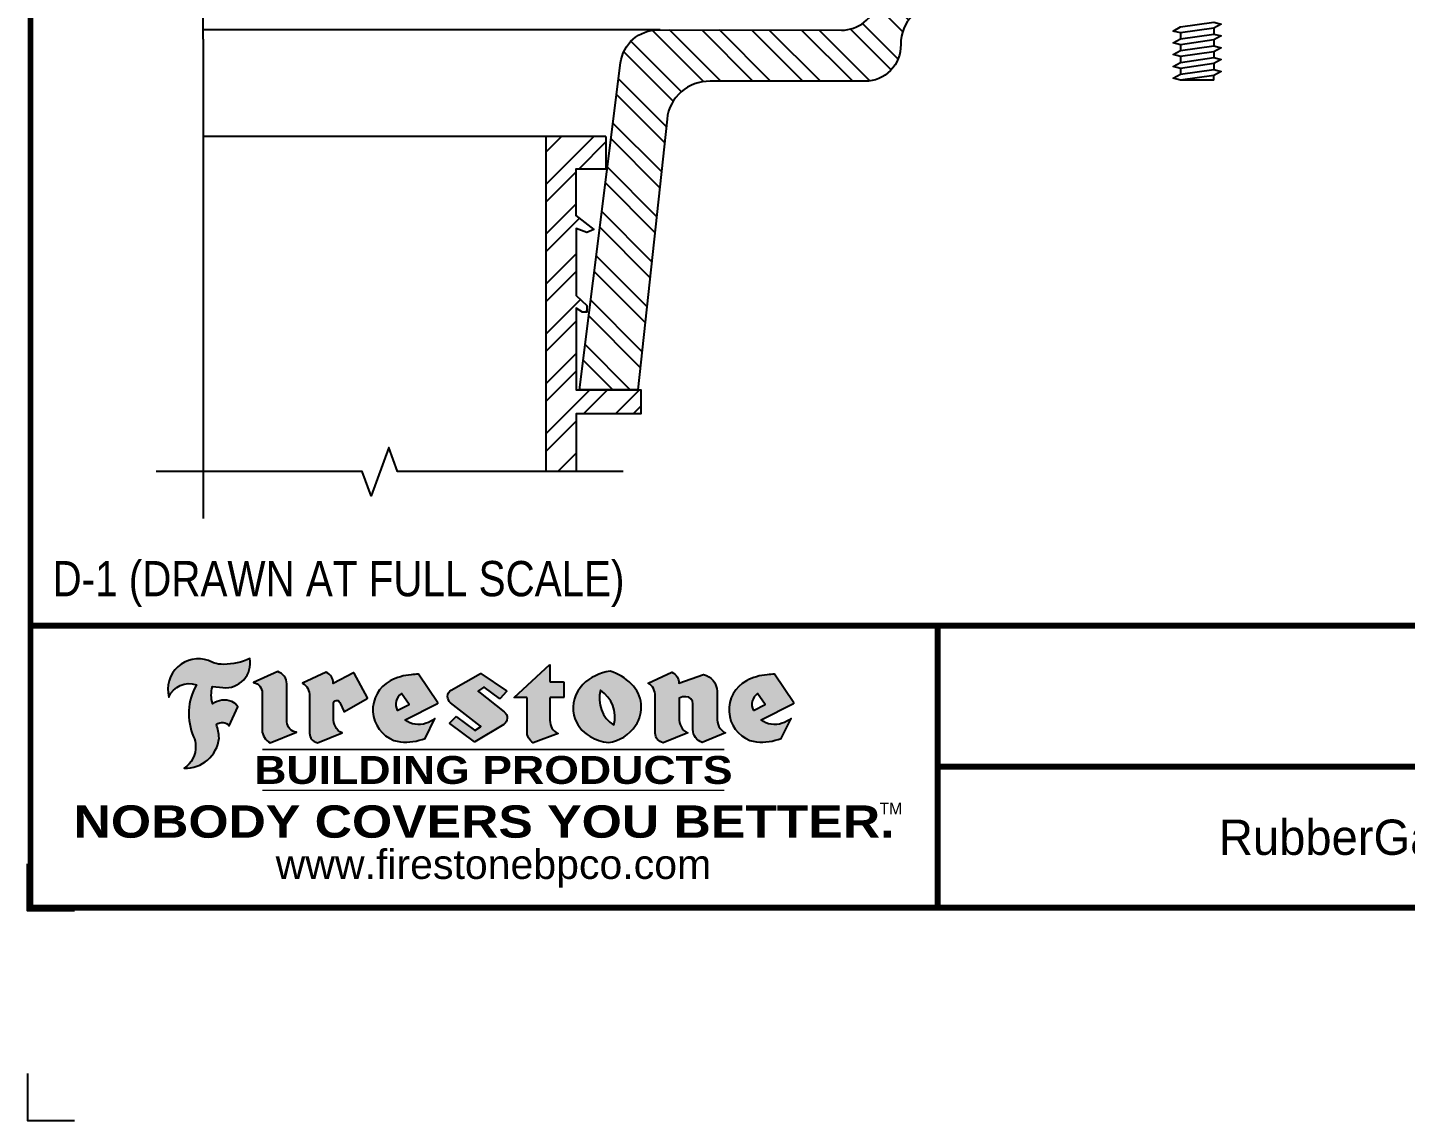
# Model space of a CAD drawing. Header units: inches. Extents: x 233.4 to 253.5, y 131.3 to 148.
# Drawn here: x 233.45 to 240.78, y 131.26 to 137.07 of the extents above; entities that cross this region are included whole.
import ezdxf
from ezdxf.enums import TextEntityAlignment as Align

# ---------------------------------------------------------------- set-up
doc = ezdxf.new("R2010")
doc.units = ezdxf.units.IN
doc.header["$MEASUREMENT"] = 0
doc.layers.get('0').update_dxf_attribs({"linetype": 'CONTINUOUS'})
doc.layers.get('DEFPOINTS').update_dxf_attribs({"linetype": 'CONTINUOUS'})
for name, color, linetype in [('FSBP-ACCESSORY-OTHER', 7, 'CONTINUOUS'), ('FSBP-TTLB', 7, 'CONTINUOUS'), ('FSBP-TTLB-BORDER', 7, 'CONTINUOUS'), ('FSBP-TTLB-TEXT', 7, 'CONTINUOUS')]:
    doc.layers.add(name, color=color, linetype=linetype)
doc.styles.add('FSBP_ARIAL', font='arial.ttf')
doc.styles.add('FSBP_ARIAL_BOLD', font='')
doc.styles.add('FSBP_ARIAL_NAR', font='ARIALN.TTF')
doc.styles.add('FSBP_BANKGOTHIC', font='bgothm.ttf')
doc.styles.get('FSBP_ARIAL_BOLD').set_extended_font_data('Arial Black')

# ---------------------------------------------------------------- blocks, each defined once
blk = doc.blocks.new('TTLB-EPDM_1')
at = {"layer": 'FSBP-TTLB-TEXT'}
h = blk.add_hatch(color=1, dxfattribs=at)
edge = h.paths.add_edge_path()
edge.add_arc((1.037309769669573, -0.1982514792917306), 0.1319107607348553, 264.0410451462098, 370.3106169565175)
edge.add_arc((1.027551646585694, 0.1214293576525799), 0.3273056962876235, 270.05058356628535, 295.23459397187514, ccw=False)
edge.add_arc((1.022801957313345, -0.06680179986895154), 0.1391656561713503, 249.3281275763668, 272.0749124149863, ccw=False)
edge.add_line((0.9736743133014443, -0.1970076156048179), (0.9474927838574558, -0.1852745150568325))
edge.add_arc((0.8939498971398288, -0.3394262635682071), 0.1631857907024099, 70.84590087378872, 194.3325259843273)
edge.add_arc((0.8444260109029493, -0.4259936440910768), 0.1179914261095279, 70.96950098067128, 156.9641407594482, ccw=False)
edge.add_arc((1.153141409296894, -0.4684497516079468), 0.3110405457095052, 150.3231137483159, 203.2084295854517)
edge.add_arc((0.7562495500622943, -0.6412608153899899), 0.1218587156617311, 0.8849157075190988, 24.34668939894999, ccw=False)
edge.add_arc((0.7493781665697374, -0.6475258110744375), 0.1289731377238325, -58.36655102076742, 3.6216782311386737, ccw=False)
edge.add_arc((0.8256699029544474, -0.5792158350996106), 0.1783301886510354, 267.2205474105585, 354.1381621173521)
edge.add_arc((0.7903121048625305, -0.6011409294291745), 0.212787892960859, 0.9996158580669322, 21.00503380861244)
edge.add_arc((1.01880712263941, -0.5666691048185161), 0.05136395668415847, 40.82117713173261, 125.52727787225791, ccw=False)
edge.add_line((1.057676976260041, -0.5330924682126437), (1.102776947655911, -0.4308018311949837))
edge.add_arc((1.040858222524664, -0.4699705673995949), 0.07326744446031509, 32.31675181867256, 66.31481236598174)
edge.add_arc((1.032262518825329, -0.5063316993097662), 0.1102246948011782, 69.8179132332389, 125.254734720681)
edge.add_arc((1.127708877207287, -0.368959353531244), 0.1659710644737306, 164.1569669952081, 196.5811013160487, ccw=False)
edge.add_line((0.9680425188342383, -0.3236487780942383), (1.023615334387159, -0.3294494641845773))
h = blk.add_hatch(color=1, dxfattribs=at)
edge = h.paths.add_edge_path()
edge.add_line((2.763460561272041, -0.2072496393923444), (2.763460561272041, -0.2969520779963801))
edge.add_arc((2.765767478062699, -0.2969520779963943), 0.00230691679065842, 179.9999999996471, 269.9999999996471)
edge.add_line((2.765767478062685, -0.2992589947870528), (2.835417693520355, -0.2992589947870528))
edge.add_arc((2.835417693520355, -0.3015659115777538), 0.002306916790701052, 0, 90, ccw=False)
edge.add_line((2.837724610311056, -0.3015659115777538), (2.837724610311056, -0.3790761307453892))
edge.add_arc((2.83541769352037, -0.3790761307453749), 0.002306916790686842, 269.99999999964706, 359.99999999964706, ccw=False)
edge.add_line((2.835417693520355, -0.3813830475360618), (2.765767478062685, -0.3813830475360618))
edge.add_arc((2.765767478062699, -0.3836899643267202), 0.00230691679065842, 90.00000000035294, 180.0000000003529)
edge.add_line((2.763460561272041, -0.3836899643267344), (2.763460561272041, -0.5033995910642801))
edge.add_arc((2.836735953378943, -0.5071368822038516), 0.07337063740681413, 177.0802527808789, 245.3249543133826)
edge.add_line((2.806105814540615, -0.5738080530967267), (2.674529557384915, -0.6226036013049594))
edge.add_arc((2.708610405062069, -0.564298408791804), 0.06753517344606039, 177.0345319916277, 239.6926428024901, ccw=False)
edge.add_line((2.641165668230087, -0.560804539009709), (2.641165668230087, -0.3836899643267344))
edge.add_arc((2.638858751439429, -0.3836899643267202), 0.00230691679065842, 359.9999999996471, 449.999999999647)
edge.add_line((2.638858751439443, -0.3813830475360618), (2.572857950769389, -0.3813830475360618))
edge.add_line((2.572857950769389, -0.3813830475360618), (2.763460561272041, -0.2072496393923444))
h = blk.add_hatch(color=1, dxfattribs=at)
edge = h.paths.add_edge_path()
edge.add_line((1.275239419159561, -0.6223407783464694), (1.415345367376062, -0.5660418822574371))
edge.add_arc((1.421019305783958, -0.5090099247487757), 0.05731350411836949, 181.9717871001989, 264.31851000495806, ccw=False)
edge.add_line((1.363739737527226, -0.5109819325197265), (1.363412352251203, -0.3102363679013962))
edge.add_arc((1.294263659668751, -0.3103491388303989), 0.06914878453844908, 0.0934405599591014, 72.42834396969012)
edge.add_line((1.315139561173908, -0.2444268274366692), (1.186839444240604, -0.3024209471341379))
edge.add_arc((1.175246268095289, -0.3585110609420917), 0.05727567197445628, -0.017399788185912257, 78.322067691347, ccw=False)
edge.add_line((1.232521937428658, -0.3585284546236807), (1.232574268422297, -0.555126496687123))
edge.add_arc((1.305699496415486, -0.5558575689677219), 0.07312888236350451, 179.4272023230205, 245.3845503102953)
h = blk.add_hatch(color=1, dxfattribs=at)
edge = h.paths.add_edge_path()
edge.add_line((1.792026821926584, -0.3839679064720229), (1.722158956877934, -0.2518542302253621))
edge.add_arc((1.720119655279638, -0.2529327078887852), 0.002306916790721817, 27.87197133405656, 117.3766794470751)
edge.add_line((1.719058846382097, -0.250884159729182), (1.610638460368705, -0.3070279753467702))
edge.add_arc((1.547088841662962, -0.3061026658494403), 0.06355635479880145, 359.165808011073, 425.8793658831422)
edge.add_line((1.573061729235633, -0.2480956029480268), (1.446879247402876, -0.3051325108639702))
edge.add_arc((1.407812067100189, -0.370357133046621), 0.07602957263902092, -3.441403975725109, 59.07992244284969, ccw=False)
edge.add_line((1.483704536400296, -0.3749210150788969), (1.483704536400296, -0.5723838140635706))
edge.add_arc((1.54053746518044, -0.568254406115083), 0.05698275005415228, 184.1557352478595, 255.3066498366543)
edge.add_line((1.526084036778343, -0.6233736605654059), (1.657291340682093, -0.570650514527486))
edge.add_arc((1.688298576827198, -0.5021390388423987), 0.0752015358480571, 207.5160880841914, 245.649226723163, ccw=False)
edge.add_arc((1.721050197024907, -0.4914488168456328), 0.1093332836229113, 179.4823365255141, 204.5537900001094, ccw=False)
edge.add_line((1.611721375809452, -0.4904610114968335), (1.611721375809452, -0.4126404716788983))
edge.add_arc((1.628589765097195, -0.414159299036043), 0.01693662875851176, 28.356188110622725, 174.8549701683585, ccw=False)
edge.add_arc((1.627340435522395, -0.4197189881350504), 0.02111886817708033, 22.216893572439517, 40.10213956426492, ccw=False)
edge.add_line((1.646891420738257, -0.4117336534413738), (1.666638796144639, -0.4549750258192233))
edge.add_arc((1.668737246926742, -0.4540167099035481), 0.002306916790685496, 204.545128184284, 299.6323508190091)
edge.add_line((1.669877862091766, -0.4560219186518992), (1.791128135493295, -0.3870515928837648))
edge.add_line((1.791128135493295, -0.3870515928837648), (1.792026821926584, -0.3839679064720229))
h = blk.add_hatch(color=1, dxfattribs=at)
h.paths.add_polyline_path([(2.063388732080512, -0.2583237030618903, 0.02524281661523788), (2.025024361750752, -0.2610532129309178, 0.1213611957758757), (1.901773912052249, -0.3008158885520373, 0.6151668103976068), (1.93274136141747, -0.6099060679591872, 0.05306812109568645), (1.967936229862175, -0.617865745600497, 0.1150932231766138), (2.099126721549737, -0.5994933789882708), (2.151195569562105, -0.4944891916583316, -0.08755405562188731), (2.104230609512001, -0.5187113292177372, -0.265591761123442), (1.992692314386659, -0.5010701623316862), (2.165347897647223, -0.4141184325909109, 0.4518949533370738), (2.166222728871162, -0.4107679608846269)])
h.paths.add_polyline_path([(2.014217313945437, -0.4188965037300676), (1.951113654018855, -0.4515330109460507, -0.3720533890450154), (1.973177450672722, -0.3607130665457561)], flags=16)
h = blk.add_hatch(color=1, dxfattribs=at)
edge = h.paths.add_edge_path()
edge.add_arc((2.260407392426802, -0.3775796671688782), 0.04152450223225729, 123.20805433950699, 232.2027298779723, ccw=False)
edge.add_line((2.237665217914071, -0.3428366421988329), (2.393535971665983, -0.2540943745380986))
edge.add_arc((2.394677353533142, -0.2560991469722482), 0.002306916790741334, 55.64644466176611, 119.65426054492559, ccw=False)
edge.add_line((2.395979141996861, -0.2541946229174954), (2.531809646140459, -0.3470380726374032))
edge.add_arc((2.530468902927946, -0.3489153772789875), 0.002306916790700397, -42.731101238422525, 54.4661353739603, ccw=False)
edge.add_line((2.532163440279987, -0.3504807552658491), (2.498457913851155, -0.3869673252714421))
edge.add_arc((2.496763376499139, -0.3854019472845934), 0.002306916790672934, 233.7527076894875, 317.26889876138785, ccw=False)
edge.add_line((2.495399362263356, -0.38726241234572), (2.413849913492982, -0.3274738082119626))
edge.add_arc((2.412485899257181, -0.3293342732731342), 0.002306916790720064, 53.75270768979358, 124.4135619297835)
edge.add_line((2.41118211687575, -0.3274311136421062), (2.382933981293377, -0.346782838468144))
edge.add_arc((2.38423776367478, -0.3486859980991606), 0.002306916790694898, 124.4135619293799, 231.8459020253626)
edge.add_line((2.382812599816248, -0.3505000469010184), (2.519899969301207, -0.4581994452042721))
edge.add_arc((2.494247019847682, -0.4908523236374461), 0.04152450223225742, -55.21225898295222, 51.84590202520428, ccw=False)
edge.add_line((2.517938320565804, -0.5249552055672808), (2.364434947484597, -0.6179520922513717))
edge.add_arc((2.36323960192349, -0.6159790200102006), 0.002306916790726996, 233.2955624372927, 301.20872157023314, ccw=False)
edge.add_line((2.361860787187538, -0.6178285429225383), (2.231266621301074, -0.5204709167214361))
edge.add_arc((2.232647938930649, -0.5186232623475259), 0.002306916790697672, 135.5134179846393, 233.21798691998708, ccw=False)
edge.add_line((2.231002150870836, -0.5170067083764565), (2.262839375599356, -0.4845937328397696))
edge.add_arc((2.264485163659225, -0.4862102868108537), 0.002306916790748497, 53.0352839999411, 135.513417985369, ccw=False)
edge.add_line((2.265872365996302, -0.4843670465239001), (2.361834678328762, -0.5565872257804898))
edge.add_arc((2.363221880665761, -0.5547439854936304), 0.002306916790627066, 233.0352840000685, 302.2362632414394)
edge.add_line((2.36445241715569, -0.5566953042850713), (2.39428499383348, -0.5378823484768844))
edge.add_arc((2.393054457343549, -0.5359310296853765), 0.002306916790685166, 302.2362632406177, 412.2027298768422)
edge.add_line((2.394468296066179, -0.5341081404551886), (2.234958295420142, -0.4103916733127022))
h = blk.add_hatch(color=1, dxfattribs=at)
edge = h.paths.add_edge_path(flags=16)
edge.add_arc((2.940363509127394, -0.4847985213681437), 0.1684614578629418, 344.5558804047865, 417.0140046669545)
edge.add_arc((3.194458079644619, -0.3883534532477785), 0.1684614578629414, 164.5558804047864, 237.0140046669546)
edge = h.paths.add_edge_path()
edge.add_arc((3.069375116502199, -0.4399344555144872), 0.1828726885096673, 136.0914512150047, 191.213418978326)
edge.add_arc((3.064939550433406, -0.4318234379590333), 0.1803148804748503, 194.0167254156723, 240.6663730831859)
edge.add_arc((3.098047041778981, -0.3845058757092554), 0.2378525180183701, 239.2975390661776, 264.2889872773176)
edge.add_arc((3.04884478212623, -0.4190232383793012), 0.203760689247156, 277.1986764832036, 326.503572961274)
edge.add_arc((3.077739326803546, -0.4341046616465112), 0.171374865791709, 325.3768876809902, 406.3828327799087)
edge.add_arc((3.011839488065919, -0.4896144380417797), 0.2571945645850002, 44.28462553519766, 73.82901434867304)
edge.add_arc((3.117152499586992, -0.4983433120546693), 0.2579560664039132, 97.50292863483666, 134.1039137579027)
h = blk.add_hatch(color=1, dxfattribs=at)
edge = h.paths.add_edge_path()
edge.add_line((3.322690228557462, -0.5721896537377091), (3.322690228557462, -0.3749210150788969))
edge.add_arc((3.246797759257384, -0.3703571330465745), 0.076029572638996, 356.5585960242387, 419.0799224428129)
edge.add_line((3.285864939560099, -0.3051325108639702), (3.412047421392799, -0.2480956029480268))
edge.add_arc((3.386074533820159, -0.3061026658494941), 0.06355635479883807, 0.3962622833877276, 65.87936588318718, ccw=False)
edge.add_line((3.449629368605429, -0.3056631084210863), (3.580526418688805, -0.2593848434574539))
edge.add_arc((3.555744121700958, -0.3530904070730321), 0.09692726601172152, 2.366977007666776, 75.18615851992018, ccw=False)
edge.add_line((3.652588689330287, -0.3490873311063041), (3.652588689330287, -0.4883770011386872))
edge.add_arc((3.761877549389556, -0.4914934052703811), 0.1093332836229047, 178.3666365323574, 204.5537900000422)
edge.add_arc((3.729125929191727, -0.5021836272670953), 0.07520153584796169, 207.5160880841711, 245.2240541443093)
edge.add_line((3.697611150971852, -0.5704631245385627), (3.572585913552643, -0.6207021253773775))
edge.add_arc((3.59534718600759, -0.5526356419907701), 0.07177131519198746, 180.3328587115751, 251.51018566665869, ccw=False)
edge.add_line((3.523577081955409, -0.5530525936986663), (3.523577081955409, -0.4153032515383615))
edge.add_arc((3.486319529276879, -0.4148773504126441), 0.0372599868942854, 359.3450650296066, 449.0500281941028)
edge.add_arc((3.482769874121713, -0.4419622099033496), 0.06447454900600783, 86.29402372314017, 119.8211331593848)
edge.add_line((3.450707067966732, -0.3860252459975726), (3.450707067966732, -0.4904610114968335))
edge.add_arc((3.560035889182251, -0.491448816845647), 0.1093332836229751, 179.4823365255069, 204.5537900001023)
edge.add_arc((3.527284268984408, -0.5021390388424952), 0.07520153584796385, 207.5160880841699, 245.6492267231416)
edge.add_line((3.496277032839316, -0.570650514527486), (3.365069728935509, -0.6233736605654059))
edge.add_arc((3.37950248606194, -0.5682868177318081), 0.05694615642555727, 183.9298782390169, 255.318496325343, ccw=False)
h = blk.add_hatch(color=1, dxfattribs=at)
h.paths.add_polyline_path([(3.957695472291277, -0.2583237030618903, 0.02524281661523822), (3.919331101961575, -0.2610532129309178, 0.1085638477195505), (3.807890832595604, -0.2939221658134414, 0.6425897848490651), (3.827048101628293, -0.6099060679591872, 0.05306812109569052), (3.862242970072884, -0.617865745600497, 0.1150932231766133), (3.993433461760503, -0.5994933789882708), (4.045502309772871, -0.4944891916583316, -0.08755405562189084), (3.998537349722767, -0.5187113292177372, -0.2655917611234366), (3.886999054597368, -0.5010701623316862), (4.059654637857989, -0.4141184325909109, 0.4518949533370731), (4.060529469081928, -0.4107679608846269)])
h.paths.add_polyline_path([(3.90852405415626, -0.4188965037300676), (3.845420394229677, -0.4515330109460507, -0.3720533890450147), (3.867484190883488, -0.3607130665457561)], flags=16)
at = {"layer": 'DEFPOINTS', "color": 1}
blk.add_lwpolyline([(0.234375, -1.515625), (-0.015625, -1.515625), (-0.015625, -1.265625)], dxfattribs=at)
at = {"layer": 'DEFPOINTS', "linetype": 'Continuous', "ltscale": 1.75}
blk.add_lwpolyline([(-0.015625, -2.380833333333342), (-0.015625, -2.630833333333342), (0.234375, -2.630833333333342)], dxfattribs=at)
at = {"layer": 'FSBP-TTLB', "const_width": 0.03125}
for points in [[(0, 0), (0, -1.5), (20, -1.5), (20, 0), (0, 0)], [(4.825208527206769, 0), (4.825208527206769, -0.75)], [(4.825208527206769, -0.75), (15.84028770518938, -0.75)], [(4.825208527206769, -0.75), (4.825208527206769, -1.5)]]:
    blk.add_lwpolyline(points, dxfattribs=at)
at = {"layer": 'FSBP-TTLB-BORDER', "const_width": 0.03125}
blk.add_lwpolyline([(20, 0), (20, 13), (0, 13), (0, 0)], dxfattribs=at)
at = {"layer": 'FSBP-TTLB-TEXT', "color": 1}
blk.add_line((0.7358432058323388, -0.379822754145593), (0.7358432058323388, -0.379822754145593), dxfattribs=at)
for points in [[(1.023615323725323, -0.3294494630716969, 0.5000510906601082), (1.167090420776901, -0.1746414942047778, -0.1103304102359608), (1.027840608309816, -0.2058762110801382, -0.09957876667165425), (0.9736743133014443, -0.1970076156048179), (0.9474927838574558, -0.1852745150568325, 0.5978159689075124), (0.7358432058323388, -0.379822754145593, -0.3938834584182213), (0.8828996422548698, -0.3144510229727047, 0.2349406564350952), (0.86727108227484, -0.5910237178633082, -0.1027304183841549), (0.8780937320133262, -0.6393788197974146, -0.2772692352614086), (0.8170223912655956, -0.7573362346216896, 0.3985429150902959), (1.003067614090241, -0.5974286950643517, 0.0875124847930418), (0.9889600163401155, -0.5248671157293501, -0.3874031597924062), (1.057676976260041, -0.5330924682126437), (1.102776947655911, -0.4308018311949837, 0.1494423498871741), (1.07029056398062, -0.4028746979725923, 0.2467195073738216), (0.9686394281704906, -0.4163228904100862, -0.1424285161541127), (0.9680425188342383, -0.3236487780942383), (1.023615334387159, -0.3294494641845773)], [(2.763460561272041, -0.2072496393923444), (2.763460561272041, -0.2969520779963801, 0.4142135623730958), (2.765767478062685, -0.2992589947870528), (2.835417693520355, -0.2992589947870528, -0.414213562373095), (2.837724610311056, -0.3015659115777538), (2.837724610311056, -0.3790761307453892, -0.4142135623730938), (2.835417693520355, -0.3813830475360618), (2.765767478062685, -0.3813830475360618, 0.4142135623730958), (2.763460561272041, -0.3836899643267344), (2.763460561272041, -0.5033995910642801, 0.3068985753588853), (2.806105814540615, -0.5738080530967267), (2.674529557384915, -0.6226036013049594, -0.2804194150632976), (2.641165668230087, -0.560804539009709), (2.641165668230087, -0.3836899643267344, 0.414213562373095), (2.638858751439443, -0.3813830475360618), (2.572857950769389, -0.3813830475360618), (2.763460561272041, -0.2072496393923444)], [(2.166222728871162, -0.4107679608846269), (2.063388732080512, -0.2583237030618903, 0.02524281661523788), (2.025024361750752, -0.2610532129309178, 0.1085638477195265), (1.913584092384895, -0.2939221658134414, 0.6425897848491228), (1.93274136141747, -0.6099060679591872, 0.05306812109568648), (1.967936229862175, -0.617865745600497, 0.1150932231766137), (2.099126721549737, -0.5994933789882708), (2.151195569562105, -0.4944891916583316, -0.0875540556218873), (2.104230609512001, -0.5187113292177372, -0.2655917611234418), (1.992692314386659, -0.5010701623316862), (2.165347897647223, -0.4141184325909109)], [(4.060529469081928, -0.4107679608846269), (3.957695472291277, -0.2583237030618903, 0.02524281661523788), (3.919331101961575, -0.2610532129309178, 0.1085638477195265), (3.807890832595604, -0.2939221658134414, 0.6425897848491228), (3.827048101628293, -0.6099060679591872, 0.05306812109568648), (3.862242970072884, -0.617865745600497, 0.1150932231766137), (3.993433461760503, -0.5994933789882708), (4.045502309772871, -0.4944891916583316, -0.0875540556218873), (3.998537349722767, -0.5187113292177372, -0.2655917611234418), (3.886999054597368, -0.5010701623316862), (4.059654637857989, -0.4141184325909109)], [(4.059654637857989, -0.4141184325909109, 0.4518949533370731), (4.060529469081928, -0.4107679608846269, 0.4518949533370731)]]:
    blk.add_lwpolyline(points, format="xyb", dxfattribs=at)
for points in [[(1.275239419159561, -0.6223407783464694), (1.415345367376062, -0.5660418822574371, -0.3756100036733062), (1.363739737527226, -0.5109819325197265), (1.363412352251203, -0.3102363679013962, 0.3265360292958048), (1.315139561173908, -0.2444268274366692), (1.186839444240604, -0.3024209471341379, -0.3557863980845349), (1.232521937428658, -0.3585284546236807), (1.232574268422297, -0.555126496687123, 0.2960110723418457)], [(1.792026821926584, -0.3839679064720229), (1.722158956877934, -0.2518542302253621, 0.4116839150163434), (1.719058846382097, -0.250884159729182), (1.610638460368705, -0.3070279753467702, 0.2996033003794034), (1.573061729235633, -0.2480956029480268), (1.446879247402876, -0.3051325108639702, -0.2797757560995365), (1.483704536400296, -0.3749210150788969), (1.483704536400296, -0.5723838140635706, 0.320828638474519), (1.526084036778343, -0.6233736605654059), (1.657291340682093, -0.570650514527486, -0.1679398621276611), (1.621603752698661, -0.5368819723450571, -0.1098333365370753), (1.611721375809452, -0.4904610114968335), (1.611721375809452, -0.4126404716788983, -0.743334502655012), (1.64349420176768, -0.4061152228778298, -0.07819791644735608), (1.646891420738257, -0.4117336534413738), (1.666638796144639, -0.4549750258192233, 0.4404648714563479), (1.669877862091766, -0.4560219186518992), (1.791128135493295, -0.3870515928837648)], [(2.234958295420142, -0.4103916733127022, -0.5150044486718882), (2.237665217914071, -0.3428366421988329), (2.393535971665983, -0.2540943745380986, -0.2867822934100265), (2.395979141996861, -0.2541946229174954), (2.531809646140459, -0.3470380726374032, -0.4515027974650387), (2.532163440279987, -0.3504807552658491), (2.498457913851155, -0.3869673252714421, -0.3814439164929681), (2.495399362263356, -0.38726241234572), (2.413849913492982, -0.3274738082119626, 0.3184718635035665), (2.41118211687575, -0.3274311136421062), (2.382933981293377, -0.346782838468144, 0.5064094529656681), (2.382812599816248, -0.3505000469010184), (2.519899969301207, -0.4581994452042721, -0.5043597839115849), (2.517938320565804, -0.5249552055672808), (2.364434947484597, -0.6179520922513717, -0.3053163970316367), (2.361860787187538, -0.6178285429225383), (2.231266621301074, -0.5204709167214361, -0.4541703869768119), (2.231002150870836, -0.5170067083764565), (2.262839375599356, -0.4845937328397696, -0.3762644290664977), (2.265872365996302, -0.4843670465239001), (2.361834678328762, -0.5565872257804898, 0.3114700032088108), (2.36445241715569, -0.5566953042850713), (2.39428499383348, -0.5378823484768844, 0.520381097387146), (2.394468296066179, -0.5341081404551886)], [(2.937624918725987, -0.3131105398334029, 0.2452625673097023), (2.889993533867141, -0.4754966266250307, 0.2064059665179019), (2.976604338974084, -0.5890186876871866, 0.1094800500670344), (3.074378098474654, -0.6211778035979165, 0.2185147641853038), (3.218764944843201, -0.5314757029352819, 0.3689489483072479), (3.195959963110113, -0.3100352223135445, 0.1296305888694145), (3.0834694040758, -0.242595816912754, 0.1610736375384317)], [(3.322690228557462, -0.5721896537377091), (3.322690228557462, -0.3749210150788969, 0.2797757560995341), (3.285864939560099, -0.3051325108639702), (3.412047421392799, -0.2480956029480268, -0.2937618496109166), (3.449629368605429, -0.3056631084210863), (3.580526418688805, -0.2593848434574539, -0.3288760160581939), (3.652588689330287, -0.3490873311063041), (3.652588689330287, -0.4883770011386872, 0.114762897203527), (3.662431105063263, -0.536926560769686, 0.166032965990522), (3.697611150971852, -0.5704631245385627), (3.572585913552643, -0.6207021253773775, -0.3209557512194564), (3.523577081955409, -0.5530525936986663), (3.523577081955409, -0.4153032515383615, 0.4127061514896111), (3.48693727661589, -0.3776224848030694, 0.1473421876160361), (3.450707067966732, -0.3860252459975726), (3.450707067966732, -0.4904610114968335, 0.1098333365370753), (3.460589444855941, -0.5368819723450855, 0.1679398621276611), (3.496277032839316, -0.570650514527486), (3.365069728935509, -0.6233736605654059, -0.3219729545308964), (3.322690228557462, -0.5721896537377091, 29.1476284739)], [(1.951113654018855, -0.4515330109460507), (2.014217313945437, -0.4188965037300676), (1.973177450672722, -0.3607130665457561, 0.3720533890450154)], [(3.10274193015772, -0.5296595419651595, 0.3271311138286319), (3.032079658614293, -0.3434924326507627, 0.3271311138286322)], [(3.845420394229677, -0.4515330109460507), (3.90852405415626, -0.4188965037300676), (3.867484190883488, -0.3607130665457561, 0.3720533890450154)]]:
    blk.add_lwpolyline(points, format="xyb", close=True, dxfattribs=at)
at = {"layer": 'FSBP-TTLB-TEXT', "const_width": 0.0078125}
for points in [[(1.233926579809207, -0.6584455781731435), (3.691229482685259, -0.6584455781731577)], [(1.233926579809207, -0.8761560960495984), (3.691229482685259, -0.8761560960495842)]]:
    blk.add_lwpolyline(points, dxfattribs=at)
at = {"layer": 'FSBP-TTLB-TEXT', "color": 1}
for centre, start, end in [((1.789987520328282, -0.3850463841354355), 299.6323508193319, 27.87197133380463), ((2.164310260790558, -0.412058050385383), 296.7304547840455, 34.00233684987403)]:
    blk.add_arc(centre, 0.00230691679068068, start, end, dxfattribs=at)
at = {"layer": 'FSBP-TTLB-TEXT', "lineweight": 18, "style": 'FSBP_ARIAL_BOLD'}
blk.add_text('BUILDING PRODUCTS', height=0.1484375, dxfattribs=at).set_placement((2.462578031247233, -0.7673008371113639), align=Align.MIDDLE_CENTER)
at = {"layer": 'FSBP-TTLB-TEXT', "color": 1}
for s, height, style, p in [('TM', 0.0625, 'FSBP_BANKGOTHIC', (4.576671173373001, -0.9725745042934193)), ('NOBODY COVERS YOU BETTER.', 0.171875, 'FSBP_ARIAL_BOLD', (2.412604263603384, -1.041650450587369))]:
    blk.add_text(s, height=height, dxfattribs=dict(at, style=style)).set_placement(p, align=Align.MIDDLE_CENTER)
at = {"layer": 'FSBP-TTLB-TEXT'}
for s, height, style, p in [('RubberGard  EPDM', 0.1875, 'FSBP_BANKGOTHIC', (7.443365678241776, -1.125)), ('www.firestonebpco.com', 0.15625, 'FSBP_ARIAL', (2.462578031247233, -1.268657306740124))]:
    blk.add_text(s, height=height, dxfattribs=dict(at, style=style)).set_placement(p, align=Align.MIDDLE_CENTER)
for tag, height, style, p in [('MAXIMUM_WARRANTY', 0.1875, 'FSBP_ARIAL_BOLD', (18.03987100774941, 0.2240244307510579)), ('ACCPT_SYSTEMS', 0.21875, 'FSBP_ARIAL', (12.49438170418193, -1.125))]:
    blk.add_attdef(tag, text='', height=height, dxfattribs=dict(at, style=style)).set_placement(p, align=Align.MIDDLE_LEFT)
for tag, height, style, p in [('DETAIL_DESCP_LINE_1', 0.21875, 'FSBP_ARIAL_BOLD', (10.33118450231211, -0.3736318192489421)), ('ISSUE_REV_DATE', 0.21875, 'FSBP_ARIAL', (16.84069633627263, -0.7282559425942452)), ('DETAIL_NUMBER', 0.4375, 'FSBP_ARIAL', (18.91941590748775, -0.8931630692489421))]:
    blk.add_attdef(tag, text='', height=height, dxfattribs=dict(at, style=style)).set_placement(p, align=Align.MIDDLE_CENTER)

msp = doc.modelspace()

# ---------------------------------------------------------------- hatches: boundary and pattern name
at = {"layer": 'FSBP-ACCESSORY-OTHER'}
h = msp.add_hatch(dxfattribs=at)
h.set_pattern_fill('STEEL', color=9, scale=1.5, angle=90, style=0)
h.set_pattern_definition([(135, (0, 0.30078125), (-0.1325825214724777, -0.1325825214724776), []), (135, (-0.09375, 0.30078125), (-0.1325825214724777, -0.1325825214724776), [])])
h.paths.add_polyline_path([(240.7287221577667, 138.9984866930692), (240.7287221577668, 139.2903115045023), (239.4197967341766, 138.8764220424975, -0.0564085489781014), (239.1990783912792, 138.8331582617097), (238.8585786394052, 138.8055646633378), (238.8823882445839, 138.7993455022037), (238.8433257445839, 138.7779815115522), (238.8433257445839, 138.7467315115522), (238.8823882445839, 138.7365282351865), (238.8433257445839, 138.715164244535), (238.8433257445838, 138.683914244535), (238.882388244584, 138.6737109681692), (238.8433257445839, 138.6523469775178), (238.8433257445839, 138.6210969775178), (238.882388244584, 138.610893701152), (238.843325744584, 138.5895297105005), (238.843325744584, 138.5582797105005), (238.882388244584, 138.5480764341347), (238.843325744584, 138.5267124434833), (238.843325744584, 138.4954624434833), (238.882388244584, 138.4852591671175), (238.843325744584, 138.463895176466), (238.843325744584, 138.4326451764661), (238.8823882445841, 138.4224419001002), (238.843325744584, 138.4010779094488), (238.8433257445841, 138.3698279094487), (238.8823882445841, 138.359624633083), (238.8433257445841, 138.3382606424316), (238.8433257445841, 138.3031983253647), (238.5978895251161, 138.3031983253647), (238.5588270251163, 138.3134016017304), (238.5978895251163, 138.334765592382), (238.5978895251163, 138.3660155923819), (238.5588270251163, 138.3762188687477), (238.5978895251163, 138.3975828593992), (238.5978895251163, 138.4288328593992), (238.5588270251163, 138.439036135765), (238.5978895251163, 138.4604001264164), (238.5978895251163, 138.4916501264164), (238.5588270251163, 138.5018534027822), (238.5978895251162, 138.5232173934336), (238.5978895251162, 138.5544673934337), (238.5588270251162, 138.5646706697995), (238.5978895251162, 138.5860346604509), (238.5978895251162, 138.6172846604509), (238.5588270251161, 138.6274879368167), (238.5978895251161, 138.6488519274681), (238.5978895251162, 138.6801019274682), (238.5588270251161, 138.690305203834), (238.5978895251161, 138.7116691944854), (238.5978895251162, 138.7429191944854), (238.5588270251161, 138.7531224708512), (238.597889525116, 138.7744864615026), (238.5978895251161, 138.7844388014831), (238.5876065071044, 138.7836054808493, 0.3543972428217717), (238.4074736864582, 138.570339432771), (238.3866146342694, 137.537847251723, -0.3917099456374057), (238.1572199492533, 137.3473703075596), (238.1372705746739, 137.3473703075596, 0.3318360600134056), (237.9665571079124, 137.2051748144352, -0.3472753179656811), (237.7766301803789, 137.0556834787761), (236.8006736020264, 137.0573093209159, 0.3779964598761038), (236.6014350747257, 136.8815775107236), (236.3827007858028, 135.1438546497827), (236.6931780719655, 135.1438546497827), (236.8487233438969, 136.5826406773165, -0.3893932454493969), (237.0780788870213, 136.7839826219634), (237.9012455930359, 136.7838371465775, 0.4212451895017848), (238.091966259139, 136.9791116478426, -0.438690428942089), (238.3158691602605, 137.1952473786706, 0.3540416658018309), (238.9927175130319, 137.6799614627867), (239.0872426893009, 138.3000622733135, -0.291893897422589), (239.3091754709756, 138.5534707164811)])
h = msp.add_hatch(dxfattribs=at)
h.set_pattern_fill('STEEL', color=9, scale=1.5, style=0)
h.set_pattern_definition([(45, (134, 305.7322529696173), (-0.1325825214724776, 0.1325825214724777), []), (45, (134, 305.8260029696173), (-0.1325825214724776, 0.1325825214724777), [])])
h.paths.add_polyline_path([(236.364923662031, 136.0013457121187), (236.4218967914605, 135.9802035771609), (236.4597655431754, 135.9952077633477), (236.3629257810507, 136.0702283828682), (236.3629257810507, 136.3172274135879), (236.5237906369661, 136.3172274135879), (236.5237906369661, 136.4903725339382), (236.2052813828516, 136.4903725339382), (236.2052813828518, 134.7085539496344), (236.3651195233255, 134.7085539496344), (236.3651195233255, 135.0160268061647), (236.7098966981994, 135.0160268061647), (236.7098966981994, 135.1438546497827), (236.3651195233255, 135.1438546497827), (236.3651195233255, 135.5777733724771), (236.3994230248252, 135.5558352660805), (236.4222454149872, 135.5558352660805), (236.4222454149872, 135.592280543634), (236.364923662031, 135.6455330882156)])

# ---------------------------------------------------------------- linework, layer by layer
at = {"layer": 'FSBP-ACCESSORY-OTHER', "linetype": 'Continuous'}
for p, q in [((239.7581334716903, 137.066329652887), (239.7581334716903, 137.035079652887)), ((239.5796344029865, 137.0408297859293), (239.5796344029865, 137.0095797859293)), ((239.7581334716903, 137.0035123858698), (239.7581334716903, 136.9722623858698)), ((239.5796344029865, 136.9780125189121), (239.5796344029865, 136.9467625189121)), ((239.7581334716902, 136.9406951188525), (239.7581334716903, 136.9094451188525)), ((239.5796344029865, 136.9151952518949), (239.5796344029865, 136.8839452518949)), ((239.5796344029865, 136.8523779848776), (239.5796344029865, 136.8211279848776)), ((239.7581334716901, 136.8778778518353), (239.7581334716902, 136.8466278518353)), ((239.7581334716901, 136.7895607178604), (239.7581334716901, 136.8150605848181)), ((236.2052813828518, 134.7085539496344), (236.2052813828516, 136.4903725339382))]:
    msp.add_line(p, q, dxfattribs=at)
for points in [[(234.3808490269901, 137.0068219281265), (234.3808490269901, 138.2070487996802), (234.509637031027, 138.2539237996802), (234.2520610229531, 138.3476737996802), (234.3808490269901, 138.3945487996802), (234.3808490269901, 139.491092424462)], [(236.5237906369661, 136.4903725339382), (236.5237906369661, 136.3172274135879), (236.3629257810507, 136.3172274135879), (236.3629257810507, 136.0702283828683), (236.4597655431754, 135.9952077633477), (236.4218967914605, 135.9802035771609), (236.364923662031, 136.0013457121187), (236.364923662031, 135.6455330882156), (236.4222454149872, 135.592280543634), (236.4222454149872, 135.5558352660805), (236.3994230248252, 135.5558352660805), (236.3651195233255, 135.5777733724771), (236.3651195233255, 135.1438546497827), (236.7098966981994, 135.1438546497827), (236.7098966981994, 135.0160268061647), (236.3651195233255, 135.0160268061647), (236.3651195233255, 134.7085539496344)], [(236.6151195233255, 134.7085539496344), (235.4148926517718, 134.7085539496344), (235.3680176517718, 134.8373419536713), (235.2742676517718, 134.5797659455974), (235.2273926517718, 134.7085539496344), (234.1308490269901, 134.7085539496344)]]:
    msp.add_lwpolyline(points, dxfattribs=at)
at = {"layer": 'FSBP-ACCESSORY-OTHER'}
msp.add_lwpolyline([(238.8585786394052, 138.8055646633377), (239.1990783912792, 138.8331582617097, 0.0564085489780564), (239.4197967341764, 138.8764220424974), (240.7287221577668, 139.2903115045023), (240.7287221577668, 138.9984866930692), (239.3091754709759, 138.5534707164812, 0.2918938974228282), (239.0872426893009, 138.3000622733135), (238.9927175130319, 137.6799614627869, -0.3540416658019286), (238.3158691602604, 137.1952473786706, 0.4386904289420053), (238.091966259139, 136.9791116478426, -0.4212451895017847), (237.9012455930359, 136.7838371465775), (237.0780788870207, 136.7839826219634, 0.3893932454485786), (236.8487233438969, 136.5826406773164), (236.6931780719655, 135.1438546497827), (236.3827007858027, 135.1438546497827), (236.6014350747257, 136.8815775107236, -0.3779964598703615), (236.8006736020224, 137.0573093209159), (237.7766301803789, 137.0556834787761, 0.3472753179657542), (237.9665571079124, 137.2051748144352, -0.3619214092287701), (238.1572199492537, 137.3473703075595, 0.3917099456370078), (238.3866146342694, 137.537847251723), (238.4074736864582, 138.570339432771, -0.3543972428214908), (238.5876065071042, 138.7836054808492), (238.597889525116, 138.7844388014831)], format="xyb", dxfattribs=at)
for points in [[(239.7581334716903, 137.0978969199043), (239.7971959716903, 137.0876936435385), (239.7581334716903, 137.066329652887), (239.5796344029866, 137.0408297859293), (239.5405719029866, 137.0510330622951), (239.5796344029866, 137.0723970529466)], [(239.7581334716903, 137.035079652887), (239.7971959716903, 137.0248763765212), (239.7581334716903, 137.0035123858698), (239.5796344029865, 136.9780125189121), (239.5405719029865, 136.9882157952779), (239.5796344029865, 137.0095797859293)], [(239.7581334716903, 136.9722623858698), (239.7971959716903, 136.962059109504), (239.7581334716902, 136.9406951188525), (239.5796344029865, 136.9151952518949), (239.5405719029865, 136.9253985282606), (239.5796344029865, 136.9467625189121)], [(239.7581334716902, 136.9094451188525), (239.7971959716902, 136.8992418424868), (239.7581334716901, 136.8778778518353), (239.5796344029865, 136.8523779848776), (239.5405719029865, 136.8625812612434), (239.5796344029865, 136.8839452518949)], [(239.7581334716901, 136.8466278518353), (239.7971959716901, 136.8364245754695), (239.7581334716901, 136.8150605848181), (239.5796344029865, 136.7895607178604), (239.5405719029865, 136.7997639942261), (239.5796344029865, 136.8211279848776)]]:
    msp.add_lwpolyline(points, close=True, dxfattribs=at)
for points in [[(236.8128988380784, 137.057309320916, 0), (234.3808490269899, 137.057309320916, 0)], [(234.3808490269901, 137.0068219281265, 0), (234.3808490269901, 134.4585539496344, 0)], [(239.7581334716901, 136.7895607178604, 0), (239.5796344029865, 136.7895607178604, 0)], [(236.5237906369661, 136.4903725339382, 0), (234.3807964680677, 136.4903725339382, 0)]]:
    msp.add_polyline3d(points, dxfattribs=at)

# ---------------------------------------------------------------- block references
msp.add_blockref('TTLB-EPDM_1', (233.4627011304549, 133.8892954964356))

# ---------------------------------------------------------------- texts
at = {"layer": 'DEFPOINTS', "style": 'FSBP_ARIAL_NAR'}
msp.add_text('D-1 (DRAWN AT FULL SCALE)', height=0.1875, dxfattribs=at).set_placement((233.5798584845294, 134.1392954964356), align=Align.MIDDLE_LEFT)

doc.saveas('drawing.dxf')
